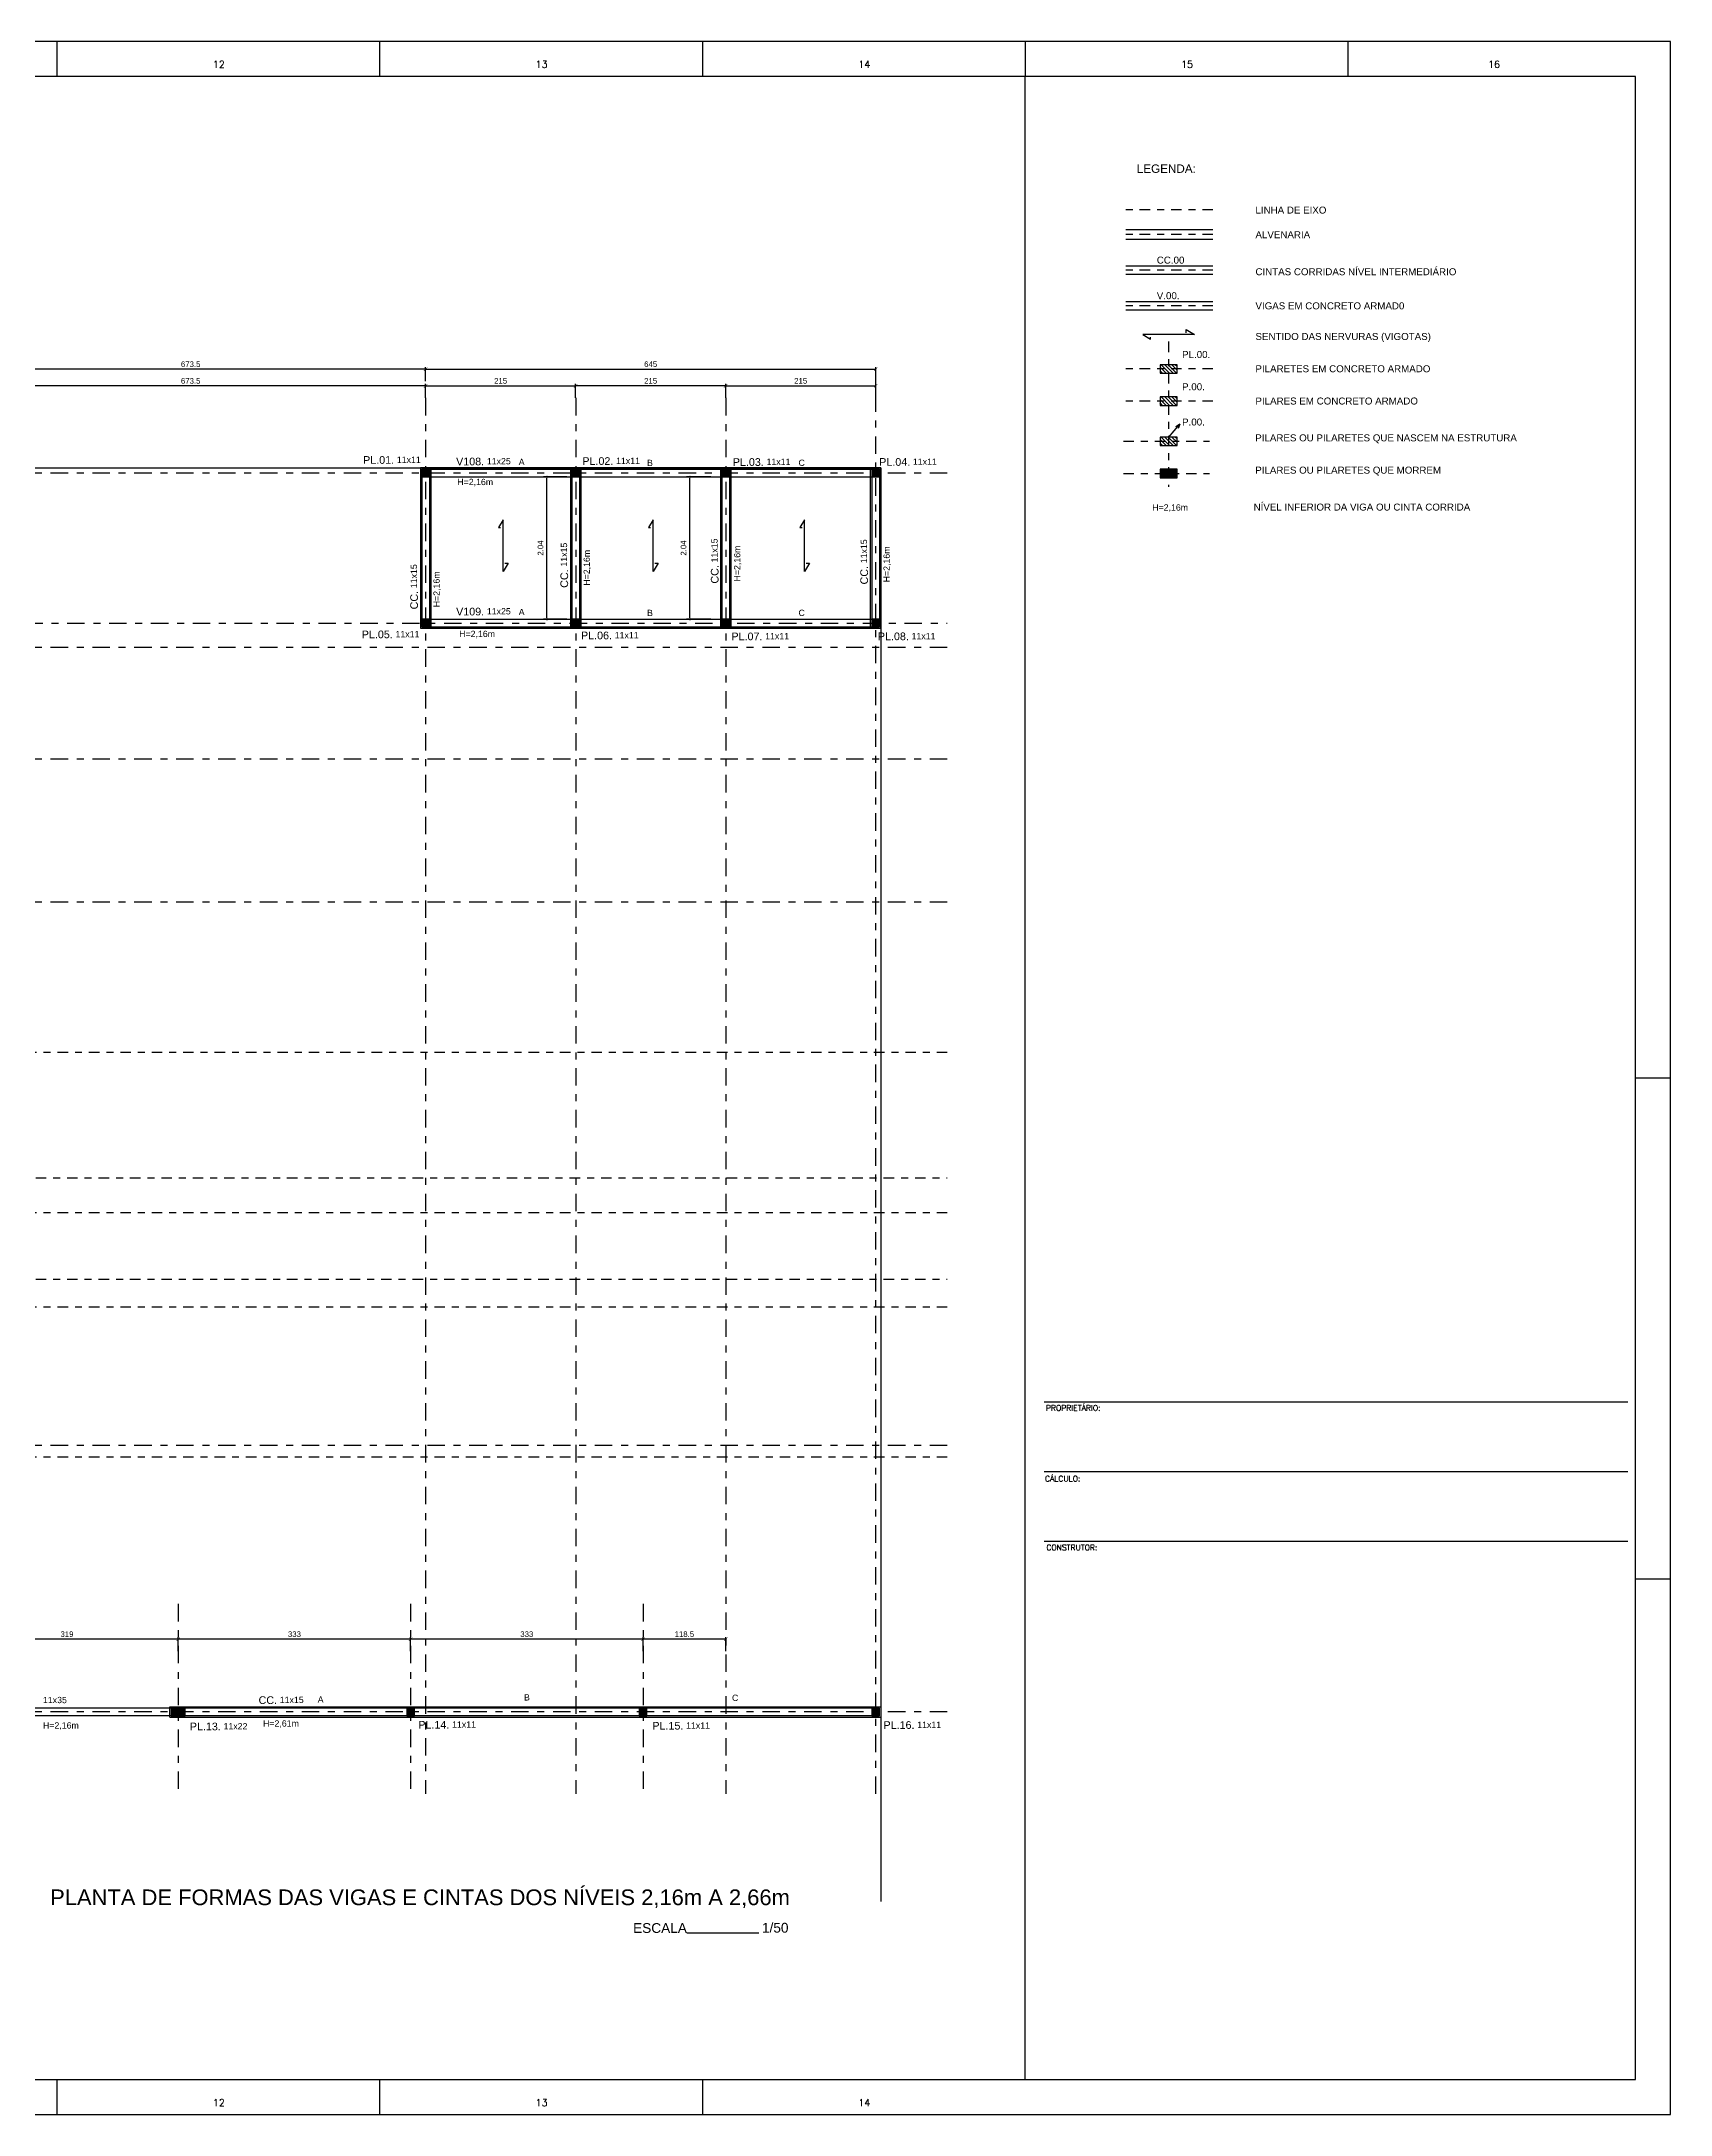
# Model space of a CAD drawing. Header units: millimetres. Extents: x 3659 to 4048, y 1324 to 1399.
# Drawn here: x 3791.49 to 3814.83, y 1360.95 to 1390.65 of the extents above; entities that cross this region are included whole.
import ezdxf
from ezdxf.enums import TextEntityAlignment as Align

# ---------------------------------------------------------------- set-up
doc = ezdxf.new("R2010")
doc.units = ezdxf.units.MM
doc.linetypes.add('CENTER', pattern=[2, 1.25, -0.25, 0.25, -0.25])
doc.linetypes.add('DASHDOT', pattern=[1, 0.5, -0.25, 0, -0.25])
for name, color, linetype in [('01-nivel piso', 2, 'Continuous'), ('01-pilar', 7, 'Continuous'), ('eixo', 1, 'CENTER'), ('Forma', 2, 'Continuous'), ('Hachura', 1, 'Continuous'), ('Layer3', 2, 'Continuous'), ('M-BANCO-SLD', 255, 'Continuous'), ('MATRIZ', 8, 'Continuous'), ('Moldura', 2, 'Continuous'), ('PILAR', 5, 'Continuous'), ('textcyan', 4, 'Continuous'), ('Texto 1', 2, 'Continuous'), ('Textos', 7, 'Continuous')]:
    doc.layers.add(name, color=color, linetype=linetype)
doc.styles.add('maloca 1', font='romans.shx')
doc.styles.add('ROMANS', font='arial.ttf')
doc.dimstyles.new('ESC-50JR', dxfattribs={"dimtxt": 0.1, "dimasz": 0.05, "dimexe": 0.03, "dimexo": 0, "dimgap": 0.03, "dimtad": 1, "dimlfac": 100, "dimdsep": 46, "dimtxsty": 'ROMANS', "dimblk1": 'DOTSMALL', "dimblk2": 'DOTSMALL', "dimsah": 1, "dimcen": 0.09, "dimclrd": 1, "dimclre": 1, "dimclrt": 2, "dimadec": 0, "dimazin": 0, "dimtfac": 1, "dimtdec": 4, "dimtmove": 0, "dimatfit": 3, "dimldrblk": 'DOTSMALL', "dimfxl": 0, "dimtolj": 1, "dimtzin": 0, "dimarcsym": 0})
doc.dimstyles.new('ESCALA 50', dxfattribs={"dimtxt": 0.08, "dimasz": 0.02, "dimexe": 0.05, "dimexo": 0.05, "dimgap": 0.05, "dimtad": 1, "dimlfac": -10, "dimzin": 1, "dimdsep": 46, "dimtxsty": 'ROMANS', "dimblk1": 'PPC', "dimblk2": 'PPC', "dimsah": 1, "dimcen": 0.02, "dimclrd": 7, "dimclre": 7, "dimclrt": 3, "dimadec": 0, "dimazin": 0, "dimtfac": 1, "dimtix": 1, "dimtmove": 1, "dimatfit": 3, "dimldrblk": 'PPC', "dimfxl": 0, "dimtolj": 1, "dimtzin": 12, "dimarcsym": 0})

# ---------------------------------------------------------------- blocks, each defined once
blk = doc.blocks.new('_ArchTick')
at = {"color": 0, "linetype": 'ByBlock', "const_width": 0.15}
blk.add_lwpolyline([(-0.5, -0.5), (0.5, 0.5)], dxfattribs=at)
blk = doc.blocks.new('*D152')
at = {"color": 1, "lineweight": -2, "transparency": 16777216}
for p, q in [((3790.258, 1385.541), (3790.258, 1385.744)), ((3796.993, 1385.714), (3790.258, 1385.714)), ((3796.993, 1385.541), (3796.993, 1385.744))]:
    blk.add_line(p, q, dxfattribs=at)
at = {"layer": 'DEFPOINTS', "color": 0, "transparency": 16777216}
for p in [(3790.258, 1385.714), (3790.258, 1385.541), (3796.993, 1385.541)]:
    blk.add_point(p, dxfattribs=at)
at = {"color": 1, "lineweight": -2, "transparency": 16777216, "xscale": 0.05, "yscale": 0.05, "zscale": 0.05, "rotation": 180}
blk.add_blockref('_ArchTick', (3790.258, 1385.714), dxfattribs=at)
at = {"color": 1, "lineweight": -2, "transparency": 16777216, "xscale": 0.05, "yscale": 0.05, "zscale": 0.05}
blk.add_blockref('_ArchTick', (3796.993, 1385.714), dxfattribs=at)
at = {"color": 2, "transparency": 16777216, "insert": (3793.626, 1385.785), "char_height": 0.08, "attachment_point": 5, "style": 'ROMANS'}
blk.add_mtext('\\A1;673.5', dxfattribs=at)
blk = doc.blocks.new('_DOTSMALL')
at = {"color": 0, "linetype": 'ByBlock', "const_width": 0.5}
blk.add_lwpolyline([(-0.0625, 0, 1), (0.0625, 0, 1)], format="xyb", close=True, dxfattribs=at)
blk = doc.blocks.new('*D153')
at = {"color": 1, "lineweight": -2, "transparency": 16777216}
for p, q in [((3796.993, 1385.541), (3796.993, 1385.744)), ((3796.993, 1385.714), (3799.143, 1385.714)), ((3799.143, 1385.541), (3799.143, 1385.744))]:
    blk.add_line(p, q, dxfattribs=at)
at = {"layer": 'DEFPOINTS', "color": 0, "transparency": 16777216}
for p in [(3796.993, 1385.541), (3799.143, 1385.714), (3799.143, 1385.541)]:
    blk.add_point(p, dxfattribs=at)
at = {"color": 1, "lineweight": -2, "transparency": 16777216, "xscale": 0.05, "yscale": 0.05, "zscale": 0.05, "rotation": 180}
blk.add_blockref('_ArchTick', (3796.993, 1385.714), dxfattribs=at)
at = {"color": 1, "lineweight": -2, "transparency": 16777216, "xscale": 0.05, "yscale": 0.05, "zscale": 0.05}
blk.add_blockref('_ArchTick', (3799.143, 1385.714), dxfattribs=at)
at = {"color": 2, "transparency": 16777216, "insert": (3798.068, 1385.785), "char_height": 0.08, "attachment_point": 5, "style": 'ROMANS'}
blk.add_mtext('\\A1;215', dxfattribs=at)
blk = doc.blocks.new('*D154')
at = {"color": 1, "lineweight": -2, "transparency": 16777216}
for p, q in [((3799.143, 1385.541), (3799.143, 1385.744)), ((3801.293, 1385.714), (3799.143, 1385.714)), ((3801.293, 1385.541), (3801.293, 1385.744))]:
    blk.add_line(p, q, dxfattribs=at)
at = {"layer": 'DEFPOINTS', "color": 0, "transparency": 16777216}
for p in [(3799.143, 1385.714), (3799.143, 1385.541), (3801.293, 1385.541)]:
    blk.add_point(p, dxfattribs=at)
at = {"color": 1, "lineweight": -2, "transparency": 16777216, "xscale": 0.05, "yscale": 0.05, "zscale": 0.05, "rotation": 180}
blk.add_blockref('_ArchTick', (3799.143, 1385.714), dxfattribs=at)
at = {"color": 1, "lineweight": -2, "transparency": 16777216, "xscale": 0.05, "yscale": 0.05, "zscale": 0.05}
blk.add_blockref('_ArchTick', (3801.293, 1385.714), dxfattribs=at)
at = {"color": 2, "transparency": 16777216, "insert": (3800.218, 1385.785), "char_height": 0.08, "attachment_point": 5, "style": 'ROMANS'}
blk.add_mtext('\\A1;215', dxfattribs=at)
blk = doc.blocks.new('*D155')
at = {"color": 1, "lineweight": -2, "transparency": 16777216}
for p, q in [((3801.293, 1385.541), (3801.293, 1385.744)), ((3801.293, 1385.714), (3803.443, 1385.714)), ((3803.443, 1385.541), (3803.443, 1385.744))]:
    blk.add_line(p, q, dxfattribs=at)
at = {"layer": 'DEFPOINTS', "color": 0, "transparency": 16777216}
for p in [(3801.293, 1385.541), (3803.443, 1385.714), (3803.443, 1385.541)]:
    blk.add_point(p, dxfattribs=at)
at = {"color": 1, "lineweight": -2, "transparency": 16777216, "xscale": 0.05, "yscale": 0.05, "zscale": 0.05, "rotation": 180}
blk.add_blockref('_ArchTick', (3801.293, 1385.714), dxfattribs=at)
at = {"color": 1, "lineweight": -2, "transparency": 16777216, "xscale": 0.05, "yscale": 0.05, "zscale": 0.05}
blk.add_blockref('_ArchTick', (3803.443, 1385.714), dxfattribs=at)
at = {"color": 2, "transparency": 16777216, "insert": (3802.368, 1385.785), "char_height": 0.08, "attachment_point": 5, "style": 'ROMANS'}
blk.add_mtext('\\A1;215', dxfattribs=at)
blk = doc.blocks.new('*D180')
at = {"color": 1, "lineweight": -2, "transparency": 16777216}
for p, q in [((3796.993, 1385.78), (3796.993, 1385.983)), ((3796.993, 1385.953), (3803.443, 1385.953)), ((3803.443, 1385.744), (3803.443, 1385.983))]:
    blk.add_line(p, q, dxfattribs=at)
at = {"layer": 'DEFPOINTS', "color": 0, "transparency": 16777216}
for p in [(3803.443, 1385.953), (3796.993, 1385.78), (3803.443, 1385.744)]:
    blk.add_point(p, dxfattribs=at)
at = {"color": 1, "lineweight": -2, "transparency": 16777216, "xscale": 0.05, "yscale": 0.05, "zscale": 0.05, "rotation": 180}
blk.add_blockref('_ArchTick', (3796.993, 1385.953), dxfattribs=at)
at = {"color": 1, "lineweight": -2, "transparency": 16777216, "xscale": 0.05, "yscale": 0.05, "zscale": 0.05}
blk.add_blockref('_ArchTick', (3803.443, 1385.953), dxfattribs=at)
at = {"color": 2, "transparency": 16777216, "insert": (3800.218, 1386.024), "char_height": 0.08, "attachment_point": 5, "style": 'ROMANS'}
blk.add_mtext('\\A1;645', dxfattribs=at)
blk = doc.blocks.new('*D161')
at = {"color": 1, "lineweight": -2, "transparency": 16777216}
for p, q in [((3790.258, 1385.78), (3790.258, 1385.983)), ((3796.993, 1385.953), (3790.258, 1385.953)), ((3796.993, 1385.78), (3796.993, 1385.983))]:
    blk.add_line(p, q, dxfattribs=at)
at = {"layer": 'DEFPOINTS', "color": 0, "transparency": 16777216}
for p in [(3790.258, 1385.953), (3790.258, 1385.78), (3796.993, 1385.78)]:
    blk.add_point(p, dxfattribs=at)
at = {"color": 1, "lineweight": -2, "transparency": 16777216, "xscale": 0.05, "yscale": 0.05, "zscale": 0.05, "rotation": 180}
blk.add_blockref('_ArchTick', (3790.258, 1385.953), dxfattribs=at)
at = {"color": 1, "lineweight": -2, "transparency": 16777216, "xscale": 0.05, "yscale": 0.05, "zscale": 0.05}
blk.add_blockref('_ArchTick', (3796.993, 1385.953), dxfattribs=at)
at = {"color": 2, "transparency": 16777216, "insert": (3793.626, 1386.024), "char_height": 0.08, "attachment_point": 5, "style": 'ROMANS'}
blk.add_mtext('\\A1;673.5', dxfattribs=at)
blk = doc.blocks.new('*D186')
at = {"color": 1, "lineweight": -2, "transparency": 16777216}
for p, q in [((3793.448, 1367.635), (3793.448, 1367.789)), ((3796.778, 1367.759), (3793.448, 1367.759)), ((3796.778, 1367.586), (3796.778, 1367.789))]:
    blk.add_line(p, q, dxfattribs=at)
at = {"layer": 'DEFPOINTS', "color": 0, "transparency": 16777216}
for p in [(3793.448, 1367.759), (3793.448, 1367.635), (3796.778, 1367.586)]:
    blk.add_point(p, dxfattribs=at)
at = {"color": 1, "lineweight": -2, "transparency": 16777216, "xscale": 0.05, "yscale": 0.05, "zscale": 0.05, "rotation": 180}
blk.add_blockref('_ArchTick', (3793.448, 1367.759), dxfattribs=at)
at = {"color": 1, "lineweight": -2, "transparency": 16777216, "xscale": 0.05, "yscale": 0.05, "zscale": 0.05}
blk.add_blockref('_ArchTick', (3796.778, 1367.759), dxfattribs=at)
at = {"color": 2, "transparency": 16777216, "insert": (3795.113, 1367.83), "char_height": 0.08, "attachment_point": 5, "style": 'ROMANS'}
blk.add_mtext('\\A1;333', dxfattribs=at)
blk = doc.blocks.new('*D187')
at = {"color": 1, "lineweight": -2, "transparency": 16777216}
for p, q in [((3790.258, 1367.586), (3790.258, 1367.789)), ((3793.448, 1367.759), (3790.258, 1367.759)), ((3793.448, 1367.586), (3793.448, 1367.789))]:
    blk.add_line(p, q, dxfattribs=at)
at = {"layer": 'DEFPOINTS', "color": 0, "transparency": 16777216}
for p in [(3790.258, 1367.759), (3790.258, 1367.586), (3793.448, 1367.586)]:
    blk.add_point(p, dxfattribs=at)
at = {"color": 1, "lineweight": -2, "transparency": 16777216, "xscale": 0.05, "yscale": 0.05, "zscale": 0.05, "rotation": 180}
blk.add_blockref('_ArchTick', (3790.258, 1367.759), dxfattribs=at)
at = {"color": 1, "lineweight": -2, "transparency": 16777216, "xscale": 0.05, "yscale": 0.05, "zscale": 0.05}
blk.add_blockref('_ArchTick', (3793.448, 1367.759), dxfattribs=at)
at = {"color": 2, "transparency": 16777216, "insert": (3791.853, 1367.83), "char_height": 0.08, "attachment_point": 5, "style": 'ROMANS'}
blk.add_mtext('\\A1;319', dxfattribs=at)
blk = doc.blocks.new('*D188')
at = {"color": 1, "lineweight": -2, "transparency": 16777216}
for p, q in [((3796.778, 1367.586), (3796.778, 1367.789)), ((3800.108, 1367.759), (3796.778, 1367.759)), ((3800.108, 1367.586), (3800.108, 1367.789))]:
    blk.add_line(p, q, dxfattribs=at)
at = {"layer": 'DEFPOINTS', "color": 0, "transparency": 16777216}
for p in [(3796.778, 1367.759), (3796.778, 1367.586), (3800.108, 1367.586)]:
    blk.add_point(p, dxfattribs=at)
at = {"color": 1, "lineweight": -2, "transparency": 16777216, "xscale": 0.05, "yscale": 0.05, "zscale": 0.05, "rotation": 180}
blk.add_blockref('_ArchTick', (3796.778, 1367.759), dxfattribs=at)
at = {"color": 1, "lineweight": -2, "transparency": 16777216, "xscale": 0.05, "yscale": 0.05, "zscale": 0.05}
blk.add_blockref('_ArchTick', (3800.108, 1367.759), dxfattribs=at)
at = {"color": 2, "transparency": 16777216, "insert": (3798.443, 1367.83), "char_height": 0.08, "attachment_point": 5, "style": 'ROMANS'}
blk.add_mtext('\\A1;333', dxfattribs=at)
blk = doc.blocks.new('*D189')
at = {"color": 1, "lineweight": -2, "transparency": 16777216}
for p, q in [((3800.108, 1367.586), (3800.108, 1367.789)), ((3801.293, 1367.759), (3800.108, 1367.759)), ((3801.293, 1367.586), (3801.293, 1367.789))]:
    blk.add_line(p, q, dxfattribs=at)
at = {"layer": 'DEFPOINTS', "color": 0, "transparency": 16777216}
for p in [(3800.108, 1367.759), (3800.108, 1367.586), (3801.293, 1367.586)]:
    blk.add_point(p, dxfattribs=at)
at = {"color": 1, "lineweight": -2, "transparency": 16777216, "xscale": 0.05, "yscale": 0.05, "zscale": 0.05, "rotation": 180}
blk.add_blockref('_ArchTick', (3800.108, 1367.759), dxfattribs=at)
at = {"color": 1, "lineweight": -2, "transparency": 16777216, "xscale": 0.05, "yscale": 0.05, "zscale": 0.05}
blk.add_blockref('_ArchTick', (3801.293, 1367.759), dxfattribs=at)
at = {"color": 2, "transparency": 16777216, "insert": (3800.701, 1367.83), "char_height": 0.08, "attachment_point": 5, "style": 'ROMANS'}
blk.add_mtext('\\A1;118.5', dxfattribs=at)
blk = doc.blocks.new('PPC')
at = {"color": 2}
blk.add_circle((0, 0), 0.5, dxfattribs=at)
blk = doc.blocks.new('*D447')
at = {"layer": 'DEFPOINTS', "color": 0, "transparency": 16777216}
for p in [(3798.73, 1384.411), (3799.068, 1384.411), (3799.068, 1382.371)]:
    blk.add_point(p, dxfattribs=at)
at = {"layer": 'M-BANCO-SLD', "color": 7, "lineweight": -2, "transparency": 16777216}
for p, q in [((3799.018, 1384.411), (3798.68, 1384.411)), ((3798.73, 1382.391), (3798.73, 1384.391)), ((3799.018, 1382.371), (3798.68, 1382.371))]:
    blk.add_line(p, q, dxfattribs=at)
at = {"layer": 'M-BANCO-SLD', "color": 7, "lineweight": -2, "transparency": 16777216, "xscale": 0.02, "yscale": 0.02, "zscale": 0.02}
for p, rotation in [((3798.73, 1384.411), 90), ((3798.73, 1382.371), 270)]:
    blk.add_blockref('PPC', p, dxfattribs=dict(at, rotation=rotation))
at = {"layer": 'M-BANCO-SLD', "color": 3, "transparency": 16777216, "insert": (3798.639, 1383.391), "char_height": 0.08, "attachment_point": 5, "rotation": 90, "style": 'ROMANS'}
blk.add_mtext('\\A1;2.04', dxfattribs=at)
blk = doc.blocks.new('*D448')
at = {"layer": 'DEFPOINTS', "color": 0, "transparency": 16777216}
for p in [(3800.78, 1384.411), (3801.218, 1384.411), (3801.218, 1382.371)]:
    blk.add_point(p, dxfattribs=at)
at = {"layer": 'M-BANCO-SLD', "color": 7, "lineweight": -2, "transparency": 16777216}
for p, q in [((3801.08, 1384.411), (3800.73, 1384.411)), ((3800.78, 1382.391), (3800.78, 1384.391)), ((3801.08, 1382.371), (3800.73, 1382.371))]:
    blk.add_line(p, q, dxfattribs=at)
at = {"layer": 'M-BANCO-SLD', "color": 7, "lineweight": -2, "transparency": 16777216, "xscale": 0.02, "yscale": 0.02, "zscale": 0.02}
for p, rotation in [((3800.78, 1384.411), 90), ((3800.78, 1382.371), 270)]:
    blk.add_blockref('PPC', p, dxfattribs=dict(at, rotation=rotation))
at = {"layer": 'M-BANCO-SLD', "color": 3, "transparency": 16777216, "insert": (3800.689, 1383.391), "char_height": 0.08, "attachment_point": 5, "rotation": 90, "style": 'ROMANS'}
blk.add_mtext('\\A1;2.04', dxfattribs=at)

msp = doc.modelspace()

# ---------------------------------------------------------------- hatches: boundary and pattern name
at = {"layer": '01-pilar'}
h = msp.add_hatch(dxfattribs=at)
h.set_pattern_fill('JIS_WOOD', color=1, scale=0.05, angle=-90, style=0)
h.set_pattern_definition([(315, (480.31779, 2190.484095), (0.02499999996, 0.02499999996), [])])
h.paths.add_polyline_path([(3807.520801, 1385.89703), (3807.760801, 1385.89703), (3807.760801, 1386.01703), (3807.520801, 1386.01703)])
h = msp.add_hatch(dxfattribs=at)
h.set_pattern_fill('JIS_WOOD', color=1, scale=0.05, angle=-90, style=0)
h.set_pattern_definition([(315, (480.31779, 2190.022056), (0.02499999996, 0.02499999996), [])])
h.paths.add_polyline_path([(3807.520801, 1385.434991), (3807.760801, 1385.434991), (3807.760801, 1385.554991), (3807.520801, 1385.554991)])
h = msp.add_hatch(dxfattribs=at)
h.set_pattern_fill('JIS_WOOD', color=1, scale=0.05, angle=-90, style=0)
h.set_pattern_definition([(315, (480.31779, 2189.44837), (0.02499999996, 0.02499999996), [])])
h.paths.add_polyline_path([(3807.520801, 1384.861305), (3807.760801, 1384.861305), (3807.760801, 1384.981305), (3807.520801, 1384.981305)])
at = {"layer": 'Hachura'}
for points in [[(3797.048315, 1384.520823), (3796.938315, 1384.520823), (3796.938315, 1384.410823), (3797.048315, 1384.410823)], [(3799.198315, 1384.520823), (3799.088315, 1384.520823), (3799.088315, 1384.410823), (3799.198315, 1384.410823)], [(3801.348315, 1384.520823), (3801.238315, 1384.520823), (3801.238315, 1384.410823), (3801.348315, 1384.410823)], [(3803.498315, 1384.520823), (3803.388315, 1384.520823), (3803.388315, 1384.410823), (3803.498315, 1384.410823)], [(3807.520801, 1384.398952), (3807.760801, 1384.398952), (3807.760801, 1384.518952), (3807.520801, 1384.518952)], [(3797.048315, 1382.370823), (3796.938315, 1382.370823), (3796.938315, 1382.260823), (3797.048315, 1382.260823)], [(3799.198315, 1382.370823), (3799.088315, 1382.370823), (3799.088315, 1382.260823), (3799.198315, 1382.260823)], [(3801.348315, 1382.370823), (3801.238315, 1382.370823), (3801.238315, 1382.260823), (3801.348315, 1382.260823)], [(3803.498315, 1382.370823), (3803.388315, 1382.370823), (3803.388315, 1382.260823), (3803.498315, 1382.260823)], [(3793.548315, 1366.770823), (3793.348315, 1366.770823), (3793.348315, 1366.660823), (3793.548315, 1366.660823)], [(3796.833315, 1366.770823), (3796.723315, 1366.770823), (3796.723315, 1366.660823), (3796.833315, 1366.660823)], [(3800.163315, 1366.770823), (3800.053315, 1366.770823), (3800.053315, 1366.660823), (3800.163315, 1366.660823)], [(3803.498315, 1366.770823), (3803.388315, 1366.770823), (3803.388315, 1366.660823), (3803.498315, 1366.660823)]]:
    msp.add_hatch(color=1, dxfattribs=at).paths.add_polyline_path(points)

# ---------------------------------------------------------------- linework, layer by layer
msp.add_line((3801.769032, 1363.548876), (3800.735549, 1363.548876))
at = {"layer": '01-nivel piso', "color": 2, "linetype": 'ByBlock', "ltscale": 0.05}
for p, q in [((3808.275575, 1387.430128), (3807.027223, 1387.430128)), ((3808.275575, 1387.310128), (3807.027223, 1387.310128)), ((3808.275575, 1386.920364), (3807.027223, 1386.920364)), ((3808.275575, 1386.800364), (3807.027223, 1386.800364))]:
    msp.add_line(p, q, dxfattribs=at)
at = {"layer": '01-pilar', "color": 5}
for points in [[(3807.760801, 1385.89703), (3807.760801, 1386.01703), (3807.520801, 1386.01703), (3807.520801, 1385.89703)], [(3807.760801, 1385.434991), (3807.760801, 1385.554991), (3807.520801, 1385.554991), (3807.520801, 1385.434991)], [(3807.760801, 1384.861305), (3807.760801, 1384.981305), (3807.520801, 1384.981305), (3807.520801, 1384.861305)], [(3807.760801, 1384.398952), (3807.760801, 1384.518952), (3807.520801, 1384.518952), (3807.520801, 1384.398952)]]:
    msp.add_lwpolyline(points, close=True, dxfattribs=at)
at = {"layer": 'eixo', "linetype": 'DASHDOT', "ltscale": 0.3}
for p, q in [((3808.275575, 1388.236621), (3807.027223, 1388.236621)), ((3808.275575, 1387.881709), (3807.027223, 1387.881709)), ((3808.275575, 1387.370128), (3807.027223, 1387.370128)), ((3808.275575, 1386.860364), (3807.027223, 1386.860364)), ((3807.640801, 1386.348443), (3807.640801, 1384.26738)), ((3808.275575, 1385.95703), (3807.027223, 1385.95703)), ((3808.275575, 1385.494991), (3807.027223, 1385.494991)), ((3806.992342, 1384.921305), (3808.226165, 1384.921305)), ((3806.992342, 1384.458952), (3808.226165, 1384.458952)), ((3804.468315, 1376.165823), (3743.256144, 1376.165823)), ((3743.256144, 1374.365823), (3804.468315, 1374.365823)), ((3804.468315, 1373.865823), (3743.256144, 1373.865823)), ((3743.256144, 1372.915823), (3804.468315, 1372.915823)), ((3804.468315, 1372.515823), (3743.256144, 1372.515823)), ((3804.468315, 1370.365823), (3743.256144, 1370.365823))]:
    msp.add_line(p, q, dxfattribs=at)
at = {"layer": 'eixo', "linetype": 'DASHDOT', "ltscale": 0.5}
for p, q in [((3796.993315, 1385.540823), (3796.993315, 1365.540823)), ((3799.143315, 1385.540823), (3799.143315, 1365.540823)), ((3801.293315, 1385.540823), (3801.293315, 1365.540823)), ((3803.443315, 1365.540823), (3803.443315, 1385.540823)), ((3804.468315, 1384.465823), (3743.256144, 1384.465823)), ((3743.256144, 1382.315823), (3804.468315, 1382.315823)), ((3804.468315, 1381.965823), (3743.256144, 1381.965823)), ((3804.468315, 1380.365823), (3743.256144, 1380.365823)), ((3804.468315, 1378.315823), (3743.256144, 1378.315823)), ((3804.468315, 1370.532523), (3743.256144, 1370.532523)), ((3793.448315, 1368.263287), (3793.448315, 1365.540823)), ((3796.778315, 1368.263287), (3796.778315, 1365.540823)), ((3800.108315, 1368.263287), (3800.108315, 1365.540823)), ((3804.468315, 1366.715823), (3743.153385, 1366.715823))]:
    msp.add_line(p, q, dxfattribs=at)
at = {"layer": 'Forma', "linetype": 'Continuous', "ltscale": 0.5}
for p, q in [((3797.048315, 1384.520823), (3796.938315, 1384.520823)), ((3796.938315, 1384.520823), (3796.938315, 1382.260823)), ((3797.048315, 1384.520823), (3797.048315, 1382.260823)), ((3797.048315, 1384.520823), (3803.388315, 1384.520823)), ((3797.048315, 1384.410823), (3803.388315, 1384.410823)), ((3799.088315, 1384.520823), (3799.088315, 1382.260823)), ((3799.198315, 1384.520823), (3799.198315, 1382.260823)), ((3801.238315, 1384.520823), (3801.238315, 1382.260823)), ((3801.348315, 1384.520823), (3801.348315, 1382.260823)), ((3803.388315, 1384.520823), (3803.388315, 1382.260823)), ((3803.498315, 1384.520823), (3803.498315, 1382.260823)), ((3796.938315, 1382.260823), (3797.048315, 1382.260823)), ((3797.048315, 1382.370823), (3803.388315, 1382.370823)), ((3797.048315, 1382.260823), (3803.388315, 1382.260823)), ((3803.388315, 1366.770823), (3790.358315, 1366.770823)), ((3803.388315, 1366.660823), (3790.358315, 1366.660823))]:
    msp.add_line(p, q, dxfattribs=at)
msp.add_lwpolyline([(3807.640801, 1384.976305), (3807.803412, 1385.164153), (3807.803412, 1385.164153), (3807.746256, 1385.126751), (3807.803412, 1385.164153), (3807.778975, 1385.101367)], dxfattribs=at)
at = {"layer": 'Layer3'}
for points in [[(3807.894123, 1386.474342), (3807.894123, 1386.474342), (3807.894123, 1386.52061), (3808.010194, 1386.448973), (3807.271408, 1386.448973), (3807.380977, 1386.382854), (3807.380977, 1386.413557)], [(3798.127713, 1383.172293), (3798.127713, 1383.172293), (3798.173982, 1383.172293), (3798.102344, 1383.056222), (3798.102344, 1383.795008), (3798.036226, 1383.685439), (3798.066929, 1383.685439)], [(3800.278206, 1383.172293), (3800.278206, 1383.172293), (3800.324475, 1383.172293), (3800.252837, 1383.056222), (3800.252837, 1383.795008), (3800.186718, 1383.685439), (3800.217422, 1383.685439)], [(3802.448648, 1383.172293), (3802.448648, 1383.172293), (3802.494917, 1383.172293), (3802.423279, 1383.056222), (3802.423279, 1383.795008), (3802.357161, 1383.685439), (3802.387864, 1383.685439)]]:
    msp.add_lwpolyline(points, dxfattribs=at)
at = {"layer": 'MATRIZ'}
for p, q in [((3808.275575, 1387.951709), (3807.027223, 1387.951709)), ((3808.275575, 1387.811709), (3807.027223, 1387.811709)), ((3743.078315, 1384.540823), (3803.518315, 1384.540823)), ((3796.918315, 1384.540823), (3803.518315, 1384.540823)), ((3803.518315, 1384.540823), (3796.918315, 1384.540823)), ((3796.918315, 1384.540823), (3796.918315, 1382.240823)), ((3797.068315, 1384.540823), (3797.068315, 1382.240823)), ((3799.068315, 1384.540823), (3799.068315, 1382.240823)), ((3799.218315, 1384.540823), (3799.218315, 1382.240823)), ((3801.218315, 1384.540823), (3801.218315, 1382.240823)), ((3801.368315, 1384.540823), (3801.368315, 1382.240823)), ((3803.368315, 1382.240823), (3803.368315, 1384.540823)), ((3803.518315, 1384.540823), (3803.518315, 1364.000879)), ((3803.518315, 1384.540823), (3803.518315, 1381.790823)), ((3803.518315, 1382.240823), (3803.518315, 1384.540823)), ((3796.918315, 1382.240823), (3803.518315, 1382.240823)), ((3793.328315, 1366.640823), (3793.328315, 1366.790823)), ((3793.328315, 1366.790823), (3803.518315, 1366.790823)), ((3793.328315, 1366.640823), (3803.518315, 1366.640823))]:
    msp.add_line(p, q, dxfattribs=at)
at = {"layer": 'Moldura', "color": 1}
for p, q in [((3791.708645, 1390.648453), (3791.708645, 1390.148453)), ((3796.333645, 1390.648453), (3796.333645, 1390.148453)), ((3800.958645, 1390.648453), (3800.958645, 1390.148453)), ((3805.583645, 1390.648453), (3805.583645, 1390.148453)), ((3810.208645, 1390.648453), (3810.208645, 1390.148453)), ((3805.583645, 1361.448453), (3805.583645, 1390.148453)), ((3814.333645, 1375.798453), (3814.833645, 1375.798453)), ((3805.855129, 1371.161427), (3814.21924, 1371.161427)), ((3805.855129, 1370.161427), (3814.21924, 1370.161427)), ((3805.855129, 1369.161427), (3814.21924, 1369.161427)), ((3814.333645, 1368.623453), (3814.833645, 1368.623453)), ((3791.708645, 1361.448453), (3791.708645, 1360.948453)), ((3796.333645, 1361.448453), (3796.333645, 1360.948453)), ((3800.958645, 1361.448453), (3800.958645, 1360.948453))]:
    msp.add_line(p, q, dxfattribs=at)
msp.add_lwpolyline([(3740.458645, 1360.948453), (3814.833645, 1360.948453), (3814.833645, 1390.648453), (3740.458645, 1390.648453)], close=True, dxfattribs=at)
at = {"layer": 'Moldura', "color": 6}
msp.add_lwpolyline([(3741.708645, 1361.448453), (3814.333645, 1361.448453), (3814.333645, 1390.148453), (3741.708645, 1390.148453)], close=True, dxfattribs=at)
at = {"layer": 'PILAR'}
for points in [[(3796.938315, 1384.410823), (3797.048315, 1384.410823), (3797.048315, 1384.520823), (3796.938315, 1384.520823)], [(3799.088315, 1384.410823), (3799.198315, 1384.410823), (3799.198315, 1384.520823), (3799.088315, 1384.520823)], [(3801.238315, 1384.410823), (3801.348315, 1384.410823), (3801.348315, 1384.520823), (3801.238315, 1384.520823)], [(3803.388315, 1384.410823), (3803.498315, 1384.410823), (3803.498315, 1384.520823), (3803.388315, 1384.520823)], [(3796.938315, 1382.260823), (3797.048315, 1382.260823), (3797.048315, 1382.370823), (3796.938315, 1382.370823)], [(3799.088315, 1382.260823), (3799.198315, 1382.260823), (3799.198315, 1382.370823), (3799.088315, 1382.370823)], [(3801.238315, 1382.260823), (3801.348315, 1382.260823), (3801.348315, 1382.370823), (3801.238315, 1382.370823)], [(3803.388315, 1382.260823), (3803.498315, 1382.260823), (3803.498315, 1382.370823), (3803.388315, 1382.370823)], [(3793.348315, 1366.660823), (3793.548315, 1366.660823), (3793.548315, 1366.770823), (3793.348315, 1366.770823)], [(3796.723315, 1366.660823), (3796.833315, 1366.660823), (3796.833315, 1366.770823), (3796.723315, 1366.770823)], [(3800.053315, 1366.660823), (3800.163315, 1366.660823), (3800.163315, 1366.770823), (3800.053315, 1366.770823)], [(3803.388315, 1366.660823), (3803.498315, 1366.660823), (3803.498315, 1366.770823), (3803.388315, 1366.770823)]]:
    msp.add_lwpolyline(points, close=True, dxfattribs=at)

# ---------------------------------------------------------------- texts
at = {"layer": '01-pilar', "color": 3, "style": 'ROMANS'}
msp.add_text('LEGENDA:', height=0.12, dxfattribs=at).set_placement((3807.183476, 1388.766339))
at = {"layer": 'Moldura', "color": 1, "style": 'maloca 1'}
for s, p in [('12', (3793.943624, 1390.269657)), ('13', (3798.568624, 1390.269657)), ('14', (3803.193624, 1390.269657)), ('15', (3807.818624, 1390.269657)), ('16', (3812.218363, 1390.269657)), ('12', (3793.943624, 1361.069657)), ('13', (3798.568624, 1361.069657)), ('14', (3803.193624, 1361.069657))]:
    msp.add_text(s, height=0.1, dxfattribs=at).set_placement(p)
at = {"layer": 'Moldura', "style": 'maloca 1'}
for s, p in [('PROPRIETÁRIO:', (3806.273874, 1371.032009)), ('CÁLCULO:', (3806.12224, 1370.0178)), ('CONSTRUTOR:', (3806.254015, 1369.032009))]:
    msp.add_text(s, height=0.08, dxfattribs=at).set_placement(p, align=Align.CENTER)
at = {"layer": 'textcyan', "linetype": 'Continuous', "insert": (3796.912299, 1363.906393), "char_height": 0.225, "attachment_point": 8, "style": 'ROMANS'}
msp.add_mtext('PLANTA DE FORMAS DAS VIGAS E CINTAS DOS NÍVEIS 2,16m A 2,66m', dxfattribs=at)
at = {"layer": 'Texto 1', "style": 'ROMANS'}
for s, height, p in [('LINHA DE EIXO', 0.1, (3808.88499, 1388.182699)), ('ALVENARIA', 0.1, (3808.88499, 1387.829877)), ('CC.00', 0.1, (3807.470937, 1387.465976)), ('CINTAS CORRIDAS NÍVEL INTERMEDIÁRIO', 0.1, (3808.88499, 1387.299445)), ('V.00.', 0.1, (3807.470937, 1386.956213)), ('VIGAS EM CONCRETO ARMAD0', 0.1, (3808.88499, 1386.810846)), ('SENTIDO DAS NERVURAS (VIGOTAS)', 0.1, (3808.88499, 1386.371894)), ('PL.00.', 0.1, (3807.833702, 1386.113749)), ('PILARETES EM CONCRETO ARMADO ', 0.1, (3808.88499, 1385.90933)), ('P.00.', 0.1, (3807.833702, 1385.65171)), ('PILARES EM CONCRETO ARMADO ', 0.1, (3808.88499, 1385.447291)), ('P.00.', 0.1, (3807.833702, 1385.146492)), ('PILARES OU PILARETES QUE NASCEM NA ESTRUTURA', 0.1, (3808.88217, 1384.919428)), ('PILARES OU PILARETES QUE MORREM', 0.1, (3808.88217, 1384.457075)), ('NÍVEL INFERIOR DA VIGA OU CINTA CORRIDA', 0.1, (3808.858441, 1383.927789)), ('ESCALA', 0.14, (3799.965802, 1363.550536)), ('1/50', 0.14, (3801.812527, 1363.554543))]:
    msp.add_text(s, height=height, dxfattribs=at).set_placement(p)
at = {"layer": 'Textos', "color": 3, "style": 'ROMANS'}
for s, p in [('PL.01.', (3796.541367, 1384.597436)), ('V108.', (3797.831245, 1384.575795)), ('PL.02.', (3799.683025, 1384.581847)), ('PL.03.', (3801.838952, 1384.568227)), ('PL.04.', (3803.937313, 1384.569418)), ('V109.', (3797.831245, 1382.425795)), ('PL.05.', (3796.521993, 1382.099015)), ('PL.06.', (3799.663652, 1382.083426)), ('PL.07.', (3801.819578, 1382.069806)), ('PL.08.', (3803.917939, 1382.070997)), ('CC.', (3794.863517, 1366.83007)), ('PL.13.', (3794.057669, 1366.452967)), ('PL.14.', (3797.33254, 1366.47748)), ('PL.15.', (3800.686456, 1366.463215)), ('PL.16.', (3803.998722, 1366.473619))]:
    msp.add_text(s, height=0.11, dxfattribs=at).set_placement(p, align=Align.RIGHT)
at = {"layer": 'Textos', "color": 2, "style": 'ROMANS'}
for s, p in [('11x11', (3796.580544, 1384.611362)), ('11x25', (3797.870422, 1384.589721)), ('A', (3798.326769, 1384.579952)), ('11x11', (3799.722202, 1384.595774)), ('B', (3800.166423, 1384.566359)), ('11x11', (3801.878129, 1384.582153)), ('C', (3802.336652, 1384.567671)), ('11x11', (3803.97649, 1384.583344)), ('H=2,16m', (3797.446476, 1384.292594)), ('H=2,16m', (3807.405591, 1383.927345)), ('11x25', (3797.870422, 1382.439721)), ('A', (3798.326769, 1382.429952)), ('B', (3800.166423, 1382.416359)), ('C', (3802.336652, 1382.417671)), ('11x11', (3796.56117, 1382.112942)), ('H=2,16m', (3797.473869, 1382.115658)), ('11x11', (3799.702829, 1382.097353)), ('11x11', (3801.858755, 1382.083732)), ('11x11', (3803.957116, 1382.084923)), ('11x35', (3791.509065, 1366.842097)), ('11x15', (3794.902694, 1366.843997)), ('A', (3795.446392, 1366.849372)), ('B', (3798.402239, 1366.88007)), ('C', (3801.383385, 1366.873107)), ('H=2,16m', (3791.509065, 1366.478105)), ('11x22', (3794.096846, 1366.466894)), ('H=2,61m', (3794.663115, 1366.50659)), ('11x11', (3797.371717, 1366.491406)), ('11x11', (3800.725633, 1366.477142)), ('11x11', (3804.037899, 1366.487546))]:
    msp.add_text(s, height=0.09, dxfattribs=at).set_placement(p)
for s, p in [('11x15', (3799.02044, 1383.124684)), ('11x15', (3801.176576, 1383.185324)), ('11x15', (3803.318507, 1383.173018)), ('11x15', (3796.868755, 1382.815572)), ('H=2,16m', (3799.346235, 1382.851524)), ('H=2,16m', (3801.502371, 1382.912165)), ('H=2,16m', (3803.644302, 1382.899858)), ('H=2,16m', (3797.19455, 1382.542413))]:
    msp.add_text(s, height=0.09, rotation=90, dxfattribs=at).set_placement(p)
at = {"layer": 'Textos', "color": 3, "style": 'ROMANS'}
for p in [(3801.190502, 1383.146147), (3799.034367, 1383.085507), (3803.332433, 1383.133841), (3796.882681, 1382.776395)]:
    msp.add_text('CC.', height=0.11, rotation=90, dxfattribs=at).set_placement(p, align=Align.RIGHT)

# ---------------------------------------------------------------- dimensions: what is measured, and where the dimension line sits
for base, p1, p2, picture, middle in [((3790.258315, 1385.9529), (3796.993315, 1385.779547), (3790.258315, 1385.779547), '*D161', (3793.625815, 1386.023773)), ((3790.258315, 1385.714176), (3796.993315, 1385.540823), (3790.258315, 1385.540823), '*D152', (3793.625815, 1385.785049)), ((3803.443315, 1385.9529), (3796.993315, 1385.779547), (3803.443315, 1385.744176), '*D180', (3800.218315, 1386.023746)), ((3799.143315, 1385.714176), (3796.993315, 1385.540823), (3799.143315, 1385.540823), '*D153', (3798.068315, 1385.785022)), ((3799.143315, 1385.714176), (3801.293315, 1385.540823), (3799.143315, 1385.540823), '*D154', (3800.218315, 1385.785022)), ((3803.443315, 1385.714176), (3801.293315, 1385.540823), (3803.443315, 1385.540823), '*D155', (3802.368315, 1385.785022)), ((3790.258315, 1367.758917), (3793.448315, 1367.585565), (3790.258315, 1367.585565), '*D187', (3791.853315, 1367.829791)), ((3793.448315, 1367.758917), (3796.778315, 1367.585565), (3793.448315, 1367.635264), '*D186', (3795.113315, 1367.829791)), ((3796.778315, 1367.758917), (3800.108315, 1367.585565), (3796.778315, 1367.585565), '*D188', (3798.443315, 1367.829791)), ((3800.108315, 1367.758917), (3801.293315, 1367.585565), (3800.108315, 1367.585565), '*D189', (3800.700815, 1367.829763))]:
    dim = msp.add_linear_dim(base=base, p1=p1, p2=p2, dimstyle='ESC-50JR', override={"dimtxt": 0.08, "dimdec": 1, "dimblk1": 'ArchTick', "dimblk2": 'ArchTick', "dimtmove": 1, "dimfxl": 0.18})
    dim.commit()
    dim.dimension.update_dxf_attribs({"geometry": picture, "text_midpoint": middle})
at = {"layer": 'M-BANCO-SLD'}
for base, p1, p2, picture, middle in [((3798.729644, 1384.410823), (3799.068315, 1382.370823), (3799.068315, 1384.410823), '*D447', (3798.638798, 1383.390823)), ((3800.779736, 1384.410823), (3801.218315, 1382.370823), (3801.218315, 1384.410823), '*D448', (3800.68889, 1383.390823))]:
    dim = msp.add_linear_dim(base=base, p1=p1, p2=p2, angle=90, dimstyle='ESCALA 50', override={"dimfxl": 0.3, "dimfxlon": 1}, dxfattribs=at)
    dim.commit()
    dim.dimension.update_dxf_attribs({"geometry": picture, "text_midpoint": middle})

doc.saveas('drawing.dxf')
